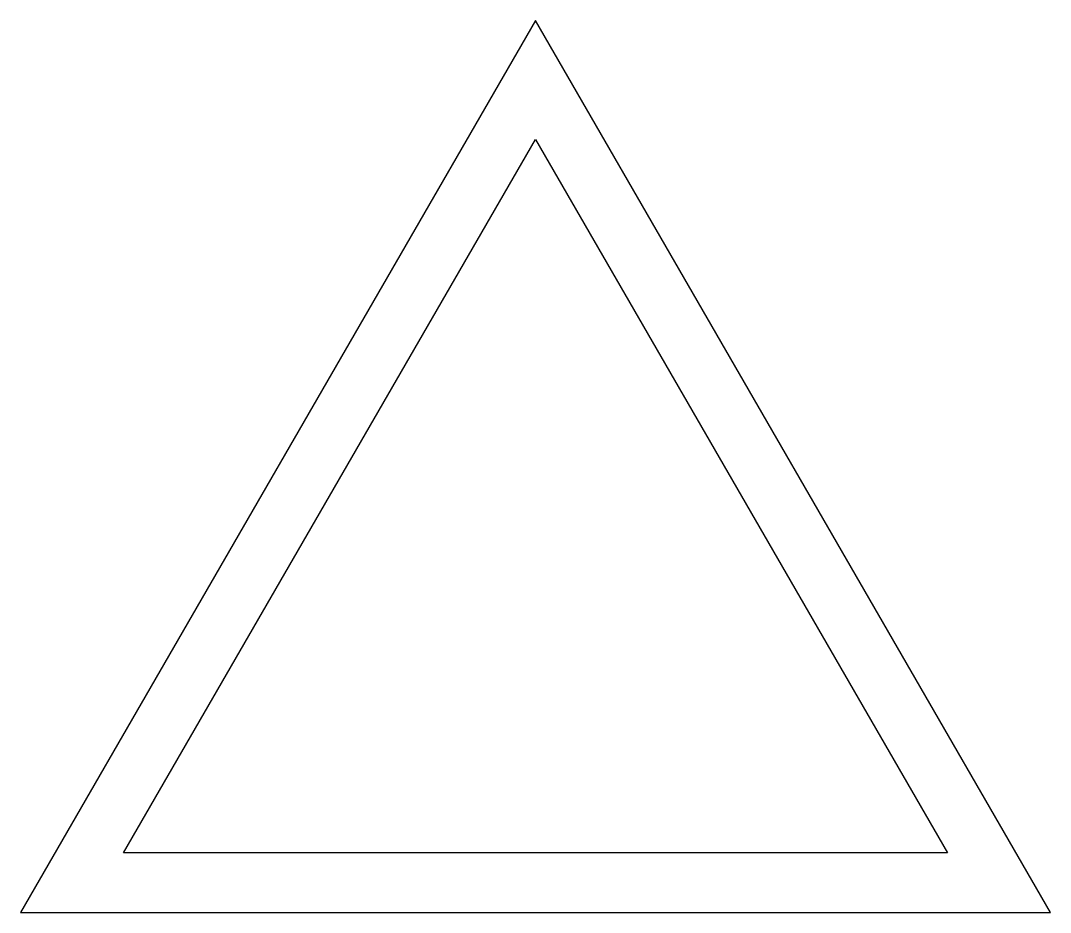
# Model space of a CAD drawing. Header units: feet. Extents: x -0.58 to 0.58, y -0.33 to 0.67.
import ezdxf

# ---------------------------------------------------------------- set-up
doc = ezdxf.new("R2010")
doc.units = ezdxf.units.FT
doc.header["$MEASUREMENT"] = 0

msp = doc.modelspace()

# ---------------------------------------------------------------- linework, layer by layer
at = {"elevation": 1.0001}
msp.add_lwpolyline([(-0.4619, -0.2667), (0, 0.5333), (0.4619, -0.2667)], close=True, dxfattribs=at)
msp.add_3dface([(0.5774, -0.3333, 1), (0, 0.6667, 1), (-0.5774, -0.3333, 1)])
at = {"layer": 'Defpoints'}
msp.add_point((0, 0), dxfattribs=at)

doc.saveas('drawing.dxf')
